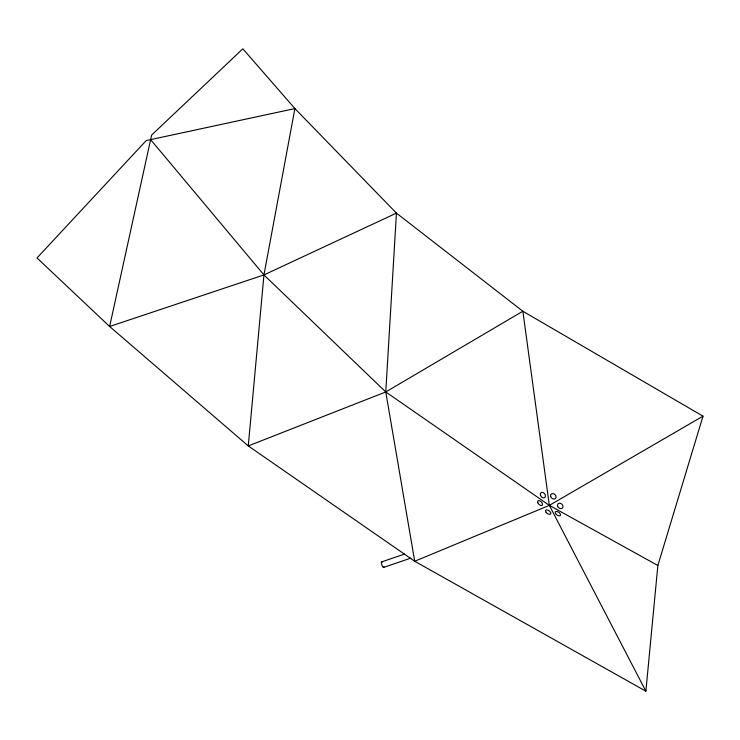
<?xml version="1.0" encoding="UTF-8"?>
<svg xmlns="http://www.w3.org/2000/svg" width="740" height="740" viewBox="0 0 740 740"><rect width="100%" height="100%" fill="white"/><g stroke="black" fill="none" stroke-linecap="round" stroke-linejoin="round"><path stroke-width="1.11" d="M645.881 691.188L657.86 565.48L703 416.167L522.856 311.235L396.437 213.12L294.899 108.576L242.84 48.812L151.626 135.069L109.631 326.488L248.27 445.924L414.705 561.253L645.881 691.188L549.339 505.374L522.856 311.235L385.771 391.95L248.27 445.924L263.949 274.929L294.899 108.576L146.224 140.563L37 257.955L109.631 326.488L263.949 274.929L396.437 213.12L385.771 391.95L414.705 561.253L549.339 505.374L703 416.167M381.683 561.891L404.558 554.047M383.561 567.441L410.82 558.117M657.86 565.48L549.339 505.374L385.771 391.95L263.949 274.929L150.516 139.518M383.829 566.405A2.923 0.833 71.6 0 1 382.821 566.97A2.923 0.833 71.6 0 1 381.433 563.26A2.923 0.833 71.6 0 1 382.247 562.169M546.101 512.246A3.08 1.591 36.3 0 0 550.653 513.949A3.08 1.591 36.3 0 0 547.831 510.101A3.08 1.591 36.3 0 0 546.101 512.246M537.915 502.885A3.062 1.674 45.2 0 0 542.179 505.3A3.062 1.674 45.2 0 0 540.154 501.036A3.062 1.674 45.2 0 0 537.915 502.885M540.394 494.995A3.034 2.22 51.9 0 0 544.668 497.585A3.034 2.22 51.9 0 0 543.576 492.822A3.034 2.22 51.9 0 0 540.394 494.995M550.699 496.531A3.025 2.396 44.5 0 0 555.324 498.603A3.025 2.396 44.5 0 0 553.918 493.895A3.025 2.396 44.5 0 0 550.699 496.531M557.636 506.216A3.043 2.396 42.6 0 0 562.345 508.102A3.043 2.396 42.6 0 0 560.716 503.441A3.043 2.396 42.6 0 0 557.636 506.216M555.666 513.68A3.062 1.6 35.8 0 0 560.254 515.558A3.062 1.6 35.8 0 0 557.673 511.719A3.062 1.6 35.8 0 0 555.666 513.68"/></g></svg>
